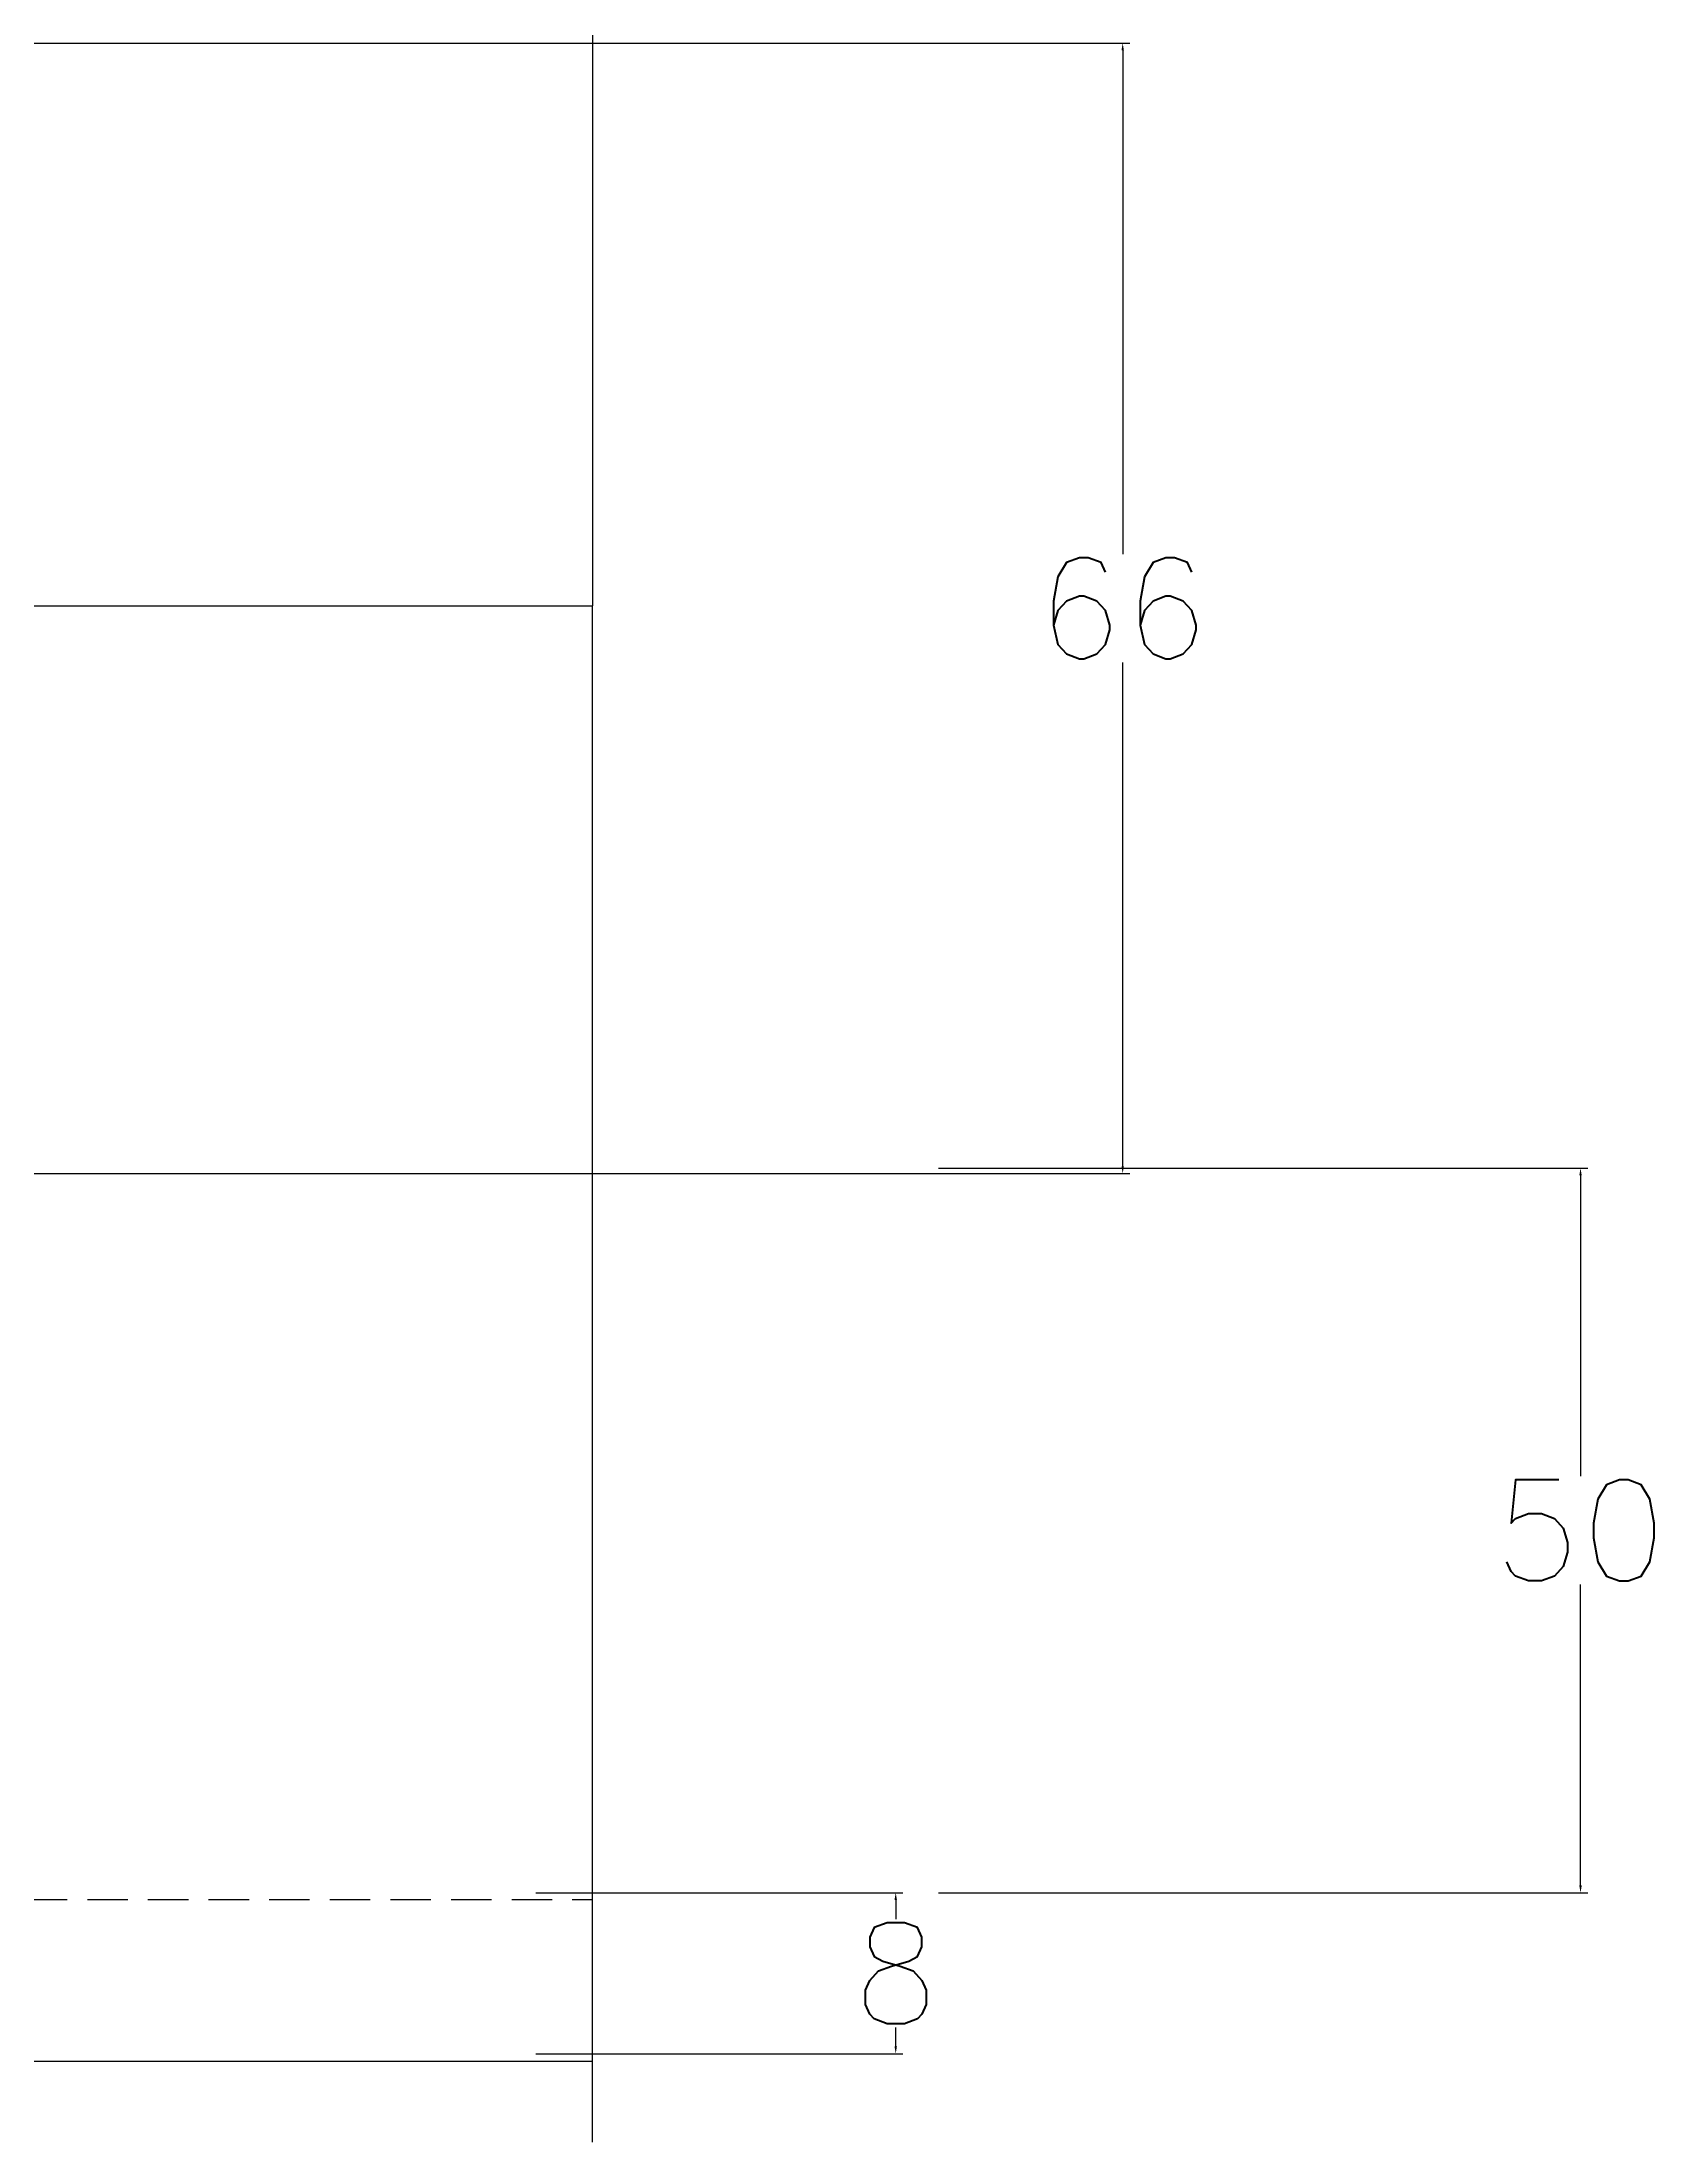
# Model space of a CAD drawing. Header units: metres. Extents: x 444 to 3227, y -3167 to -392.
# Drawn here: x 3126.9 to 3166.9, y -1926.3 to -1874.3 of the extents above; entities that cross this region are included whole.
import ezdxf

# ---------------------------------------------------------------- set-up
doc = ezdxf.new("R2010")
doc.units = ezdxf.units.M
doc.linetypes.add('DASHEDX2', pattern=[1.5, 1, -0.5])
doc.layers.get('DEFPOINTS').update_dxf_attribs({"linetype": 'CONTINUOUS'})
for name, color, linetype in [('BANGUNAN', 7, 'CONTINUOUS'), ('DIMENSI', 7, 'CONTINUOUS'), ('TEX', 7, 'CONTINUOUS')]:
    doc.layers.add(name, color=color, linetype=linetype)
doc.styles.get("Standard").update_dxf_attribs({"font": 'Simplex.shx', "height": 2.5})
doc.dimstyles.get("Standard").update_dxf_attribs({"dimtxt": 0.18, "dimasz": 0.18, "dimexe": 0.18, "dimexo": 0.0625, "dimgap": 0.09, "dimtad": 0, "dimtih": 1, "dimtoh": 1, "dimdec": 4, "dimzin": 0, "dimdsep": 46, "dimtxsty": 'Standard', "dimcen": 0.09, "dimadec": 0, "dimazin": 0, "dimtfac": 1, "dimtdec": 4, "dimtofl": 0, "dimtmove": 0, "dimatfit": 3, "dimfxl": 1, "dimtolj": 1, "dimtzin": 0, "dimarcsym": 0})

# ---------------------------------------------------------------- blocks, each defined once
blk = doc.blocks.new('*D250')
at = {"layer": 'DEFPOINTS', "color": 0}
for p in [(3149.045, -1902.176), (3149.045, -1920.101), (3164.995, -1920.101)]:
    blk.add_point(p, dxfattribs=at)
at = {"layer": 'TEX', "color": 0, "lineweight": -2}
for p, q in [((3149.108, -1902.176), (3165.175, -1902.176)), ((3164.995, -1902.356), (3164.995, -1909.799)), ((3164.995, -1919.921), (3164.995, -1912.479)), ((3149.108, -1920.101), (3165.175, -1920.101))]:
    blk.add_line(p, q, dxfattribs=at)
at = {"layer": 'TEX', "color": 0}
for points in [[(3164.965, -1902.356), (3165.025, -1902.356), (3164.995, -1902.176)], [(3164.965, -1919.921), (3165.025, -1919.921), (3164.995, -1920.101)]]:
    blk.add_solid(points, dxfattribs=at)
at = {"layer": 'TEX', "color": 0, "insert": (3164.995, -1911.139), "char_height": 2.5, "attachment_point": 5}
blk.add_mtext('\\A1;50', dxfattribs=at)
blk = doc.blocks.new('*D243')
at = {"layer": 'DEFPOINTS', "color": 0}
for p in [(3139.077, -1920.101), (3139.077, -1924.084), (3148.048, -1924.084)]:
    blk.add_point(p, dxfattribs=at)
at = {"layer": 'TEX', "color": 0, "lineweight": -2}
for p, q in [((3139.139, -1920.101), (3148.228, -1920.101)), ((3148.048, -1920.281), (3148.048, -1920.752)), ((3148.048, -1923.904), (3148.048, -1923.432)), ((3139.139, -1924.084), (3148.228, -1924.084))]:
    blk.add_line(p, q, dxfattribs=at)
at = {"layer": 'TEX', "color": 0}
for points in [[(3148.018, -1920.281), (3148.078, -1920.281), (3148.048, -1920.101)], [(3148.018, -1923.904), (3148.078, -1923.904), (3148.048, -1924.084)]]:
    blk.add_solid(points, dxfattribs=at)
at = {"layer": 'TEX', "color": 0, "insert": (3148.048, -1922.092), "char_height": 2.5, "attachment_point": 5}
blk.add_mtext('\\A1;8', dxfattribs=at)
blk = doc.blocks.new('*D248')
at = {"layer": 'DEFPOINTS', "color": 0}
for p in [(3098.563, -1874.345), (3098.563, -1902.308), (3153.665, -1902.308)]:
    blk.add_point(p, dxfattribs=at)
at = {"layer": 'DIMENSI', "color": 0, "lineweight": -2}
for p, q in [((3098.626, -1874.345), (3153.845, -1874.345)), ((3153.665, -1874.525), (3153.665, -1886.987)), ((3153.665, -1902.128), (3153.665, -1889.667)), ((3098.626, -1902.308), (3153.845, -1902.308))]:
    blk.add_line(p, q, dxfattribs=at)
at = {"layer": 'DIMENSI', "color": 0}
for points in [[(3153.635, -1874.525), (3153.695, -1874.525), (3153.665, -1874.345)], [(3153.635, -1902.128), (3153.695, -1902.128), (3153.665, -1902.308)]]:
    blk.add_solid(points, dxfattribs=at)
at = {"layer": 'DIMENSI', "color": 0, "insert": (3153.665, -1888.327), "char_height": 2.5, "attachment_point": 5}
blk.add_mtext('\\A1;66', dxfattribs=at)

msp = doc.modelspace()

# ---------------------------------------------------------------- linework, layer by layer
at = {"layer": 'BANGUNAN', "color": 2}
for p in [(3140.54457, -1850.26676), (3140.54457, -1926.26676)]:
    msp.add_line(p, (3140.54457, -1888.26676), dxfattribs=at)
at = {"layer": 'BANGUNAN', "color": 1, "linetype": 'ByBlock', "ltscale": 0.5}
msp.add_line((3041.54457, -1888.26676), (3140.54457, -1888.26676), dxfattribs=at)
msp.add_line((3041.54457, -1888.26676), (3140.54457, -1888.26676), dxfattribs=at)
at = {"layer": 'BANGUNAN', "color": 2, "linetype": 'DASHEDX2'}
msp.add_line((3090.54457, -1920.26676), (3140.54457, -1920.26676), dxfattribs=at)
at = {"layer": 'BANGUNAN', "color": 2, "linetype": 'ByBlock', "ltscale": 0.5}
msp.add_line((3090.54457, -1924.26676), (3140.54457, -1924.26676), dxfattribs=at)

# ---------------------------------------------------------------- dimensions: what is measured, and where the dimension line sits
at = {"layer": 'DIMENSI', "color": 2}
dim = msp.add_aligned_dim(p1=(3098.56336, -1874.34546), p2=(3098.56336, -1902.30795), distance=55.10158, text='66', dimstyle='Standard', dxfattribs=at)
dim.commit()
dim.dimension.update_dxf_attribs({"geometry": '*D248', "text_midpoint": (3153.66493, -1888.32671)})
at = {"layer": 'TEX', "color": 2}
dim = msp.add_aligned_dim(p1=(3149.04528, -1902.17634), p2=(3149.04528, -1920.10073), distance=15.94938, text='50', dimstyle='Standard', dxfattribs=at)
dim.commit()
dim.dimension.update_dxf_attribs({"geometry": '*D250', "text_midpoint": (3164.99466, -1911.13854)})
dim = msp.add_linear_dim(base=(3148.04844, -1924.08393), p1=(3139.07691, -1920.10073), p2=(3139.07691, -1924.08393), angle=270, text='8', dimstyle='Standard', dxfattribs=at)
dim.commit()
dim.dimension.update_dxf_attribs({"geometry": '*D243', "text_midpoint": (3148.04844, -1922.09233), "dimtype": 161})

doc.saveas('drawing.dxf')
